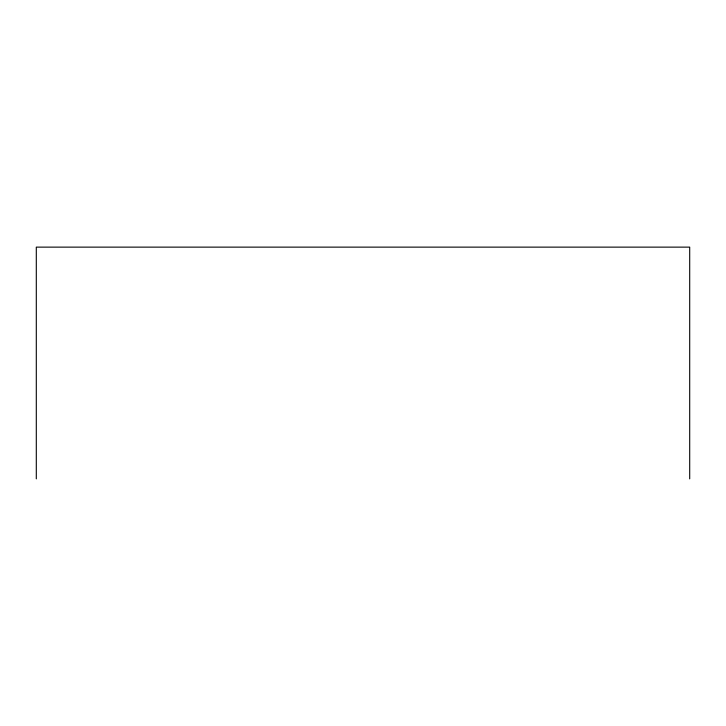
<?xml version="1.0" encoding="UTF-8"?>
<svg xmlns="http://www.w3.org/2000/svg" width="726" height="726" viewBox="0 0 726 726"><rect width="100%" height="100%" fill="white"/><g stroke="black" fill="none" stroke-linecap="round" stroke-linejoin="round"><path stroke-width="1.09" d="M689.7 478.87L689.7 247.13L36.3 247.13L36.3 478.87"/></g></svg>
